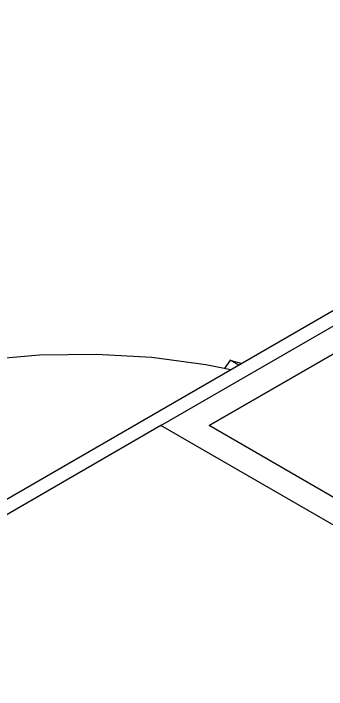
# Model space of a CAD drawing. Extents: x 0 to 258, y 0 to 184.
# Drawn here: x 75.263 to 76.641, y 104.845 to 107.82 of the extents above; entities that cross this region are included whole.
import ezdxf

# ---------------------------------------------------------------- set-up
doc = ezdxf.new("R2010")
doc.units = 0

msp = doc.modelspace()

# ---------------------------------------------------------------- linework, layer by layer
for p, q in [((83.30673, 110.34338), (69.588895, 102.424146)), ((75.911371, 106.006864), (78.951958, 107.762108)), ((76.123566, 106.006864), (78.951958, 107.63987)), ((78.951958, 107.639606), (76.123831, 106.006864)), ((75.376431, 106.316209), (75.11963, 106.294619)), ((75.627449, 106.319861), (75.376431, 106.316209)), ((75.872061, 106.305547), (75.627449, 106.319861)), ((76.10966, 106.273294), (75.872061, 106.305547)), ((76.21617, 106.29526), (76.192358, 106.257424)), ((76.255328, 106.27277), (76.21617, 106.29526)), ((76.21617, 106.29526), (76.268558, 106.280443)), ((76.219268, 106.251863), (76.10966, 106.273294)), ((77.856056, 104.884239), (75.911371, 106.006864)), ((77.856056, 105.00674), (76.123566, 106.006864)), ((75.911371, 106.0066), (69.688908, 102.414356)), ((77.856056, 104.883974), (75.911371, 106.0066)), ((75.911371, 106.0066), (75.9119, 106.0066)), ((75.9119, 106.0066), (75.911371, 106.0066))]:
    msp.add_line(p, q)

doc.saveas('drawing.dxf')
